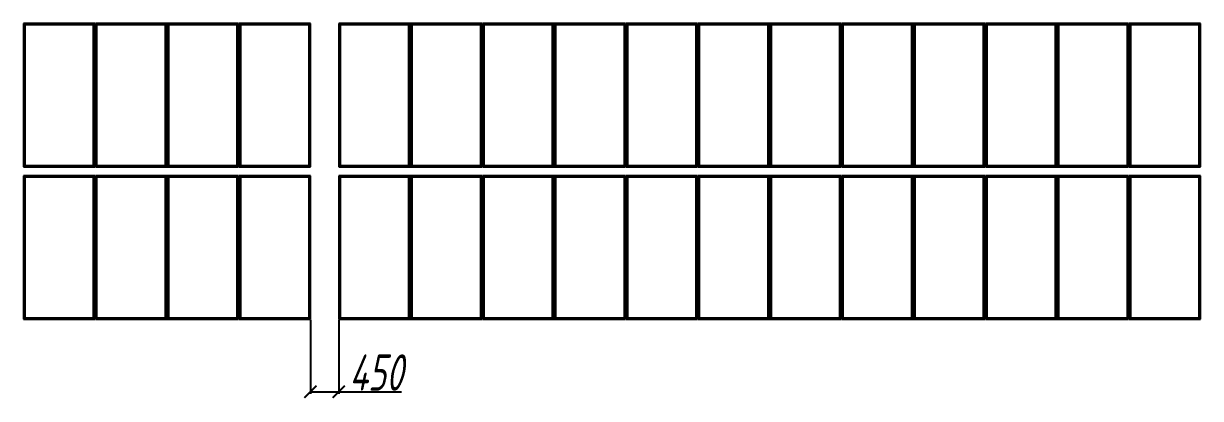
# Model space of a CAD drawing. Header units: millimetres. Extents: x -962 to 79815, y -55582 to 115780.
# Drawn here: x 19477 to 38183, y 28645 to 34602 of the extents above; entities that cross this region are included whole.
import ezdxf

# ---------------------------------------------------------------- set-up
doc = ezdxf.new("R2010")
doc.units = ezdxf.units.MM
doc.layers.add('01-Dimension', color=4, linetype='Continuous')
doc.styles.add('GreenexSolar', font='gbeitc.shx', dxfattribs={"width": 0.8, "height": 576.977143})
doc.dimstyles.new('GreenexSolar', dxfattribs={"dimtxt": 3, "dimasz": 1, "dimexe": 0.18, "dimexo": 0.0625, "dimgap": 0.09, "dimtad": 1, "dimtih": 1, "dimtoh": 1, "dimdec": 0, "dimzin": 0, "dimdsep": 46, "dimtxsty": 'GreenexSolar', "dimblk": 'ARCHTICK', "dimcen": 0.09, "dimclrd": 4, "dimclre": 4, "dimclrt": 3, "dimadec": 0, "dimazin": 0, "dimtfac": 1, "dimtdec": 4, "dimtofl": 0, "dimtmove": 0, "dimatfit": 3, "dimfxl": 1, "dimtolj": 1, "dimtzin": 0, "dimarcsym": 0})

# ---------------------------------------------------------------- blocks, each defined once
blk = doc.blocks.new('*U115')
at = {"color": 7, "linetype": 'Continuous', "lineweight": 25}
for p, q in [((-567, 2348), (-567, 70)), ((567, 2348), (-567, 2348)), ((-550, 87), (-550, 2331)), ((-550, 2331), (550, 2331)), ((-550, 2331), (-547, 2328)), ((-547, 2328), (-547, 90)), ((547, 2328), (-547, 2328)), ((550, 2331), (547, 2328)), ((547, 90), (547, 2328)), ((550, 2331), (550, 87)), ((567, 70), (567, 2348)), ((-567, 70), (567, 70)), ((-547, 90), (-550, 87)), ((550, 87), (-550, 87)), ((-547, 90), (547, 90)), ((547, 90), (550, 87)), ((-567, -70), (-567, -2348)), ((567, -70), (-567, -70)), ((-550, -2331), (-550, -87)), ((-550, -87), (-547, -90)), ((-550, -87), (550, -87)), ((-547, -90), (-547, -2328)), ((547, -90), (-547, -90)), ((550, -87), (547, -90)), ((547, -2328), (547, -90)), ((550, -87), (550, -2331)), ((567, -2348), (567, -70)), ((-567, -2348), (567, -2348)), ((-547, -2328), (-550, -2331)), ((550, -2331), (-550, -2331)), ((-547, -2328), (547, -2328)), ((547, -2328), (550, -2331))]:
    blk.add_line(p, q, dxfattribs=at)
blk = doc.blocks.new('_ArchTick')
at = {"color": 0, "linetype": 'ByBlock', "const_width": 0.15}
blk.add_lwpolyline([(-0.5, -0.5), (0.5, 0.5)], dxfattribs=at)
blk = doc.blocks.new('*D316')
at = {"layer": '01-Dimension', "color": 4, "lineweight": -2, "transparency": 16777216}
for p, q in [((24037, 29894), (24037, 28717)), ((24487, 29894), (24487, 28717)), ((24037, 28752), (24487, 28752)), ((24487, 28752), (25483, 28752))]:
    blk.add_line(p, q, dxfattribs=at)
at = {"layer": 'Defpoints', "color": 0, "transparency": 16777216}
for p in [(24037, 29906), (24487, 29906), (24487, 28752)]:
    blk.add_point(p, dxfattribs=at)
at = {"layer": '01-Dimension', "color": 4, "lineweight": -2, "transparency": 16777216, "xscale": 192.3257142857143, "yscale": 192.3257142857143, "zscale": 192.3257142857143, "rotation": 180}
blk.add_blockref('_ArchTick', (24037, 28752), dxfattribs=at)
at = {"layer": '01-Dimension', "color": 4, "lineweight": -2, "transparency": 16777216, "xscale": 192.3257142857143, "yscale": 192.3257142857143, "zscale": 192.3257142857143}
blk.add_blockref('_ArchTick', (24487, 28752), dxfattribs=at)
at = {"layer": '01-Dimension', "color": 3, "transparency": 16777216, "insert": (25081, 29057), "char_height": 577, "attachment_point": 5, "style": 'GreenexSolar'}
blk.add_mtext('\\A1;450', dxfattribs=at)

msp = doc.modelspace()

# ---------------------------------------------------------------- block references
for p in [(20043.8, 32253.6), (21185.8, 32253.6), (22327.8, 32253.6), (23469.8, 32253.6), (25053.8, 32253.6), (26195.8, 32253.6), (27337.8, 32253.6), (28479.8, 32253.6), (29621.8, 32253.6), (30763.8, 32253.6), (31905.8, 32253.6), (33047.8, 32253.6), (34189.8, 32253.6), (35331.8, 32253.6), (36473.8, 32253.6), (37615.8, 32253.6)]:
    msp.add_blockref('*U115', p)

# ---------------------------------------------------------------- dimensions: what is measured, and where the dimension line sits
at = {"layer": '01-Dimension'}
dim = msp.add_linear_dim(base=(24486.8, 28751.6), p1=(24036.8, 29905.6), p2=(24486.8, 29905.6), dimstyle='GreenexSolar', override={"dimscale": 192.325714}, dxfattribs=at)
dim.commit()
dim.dimension.update_dxf_attribs({"geometry": '*D316', "text_midpoint": (25081.1, 29057.4)})

doc.saveas('drawing.dxf')
